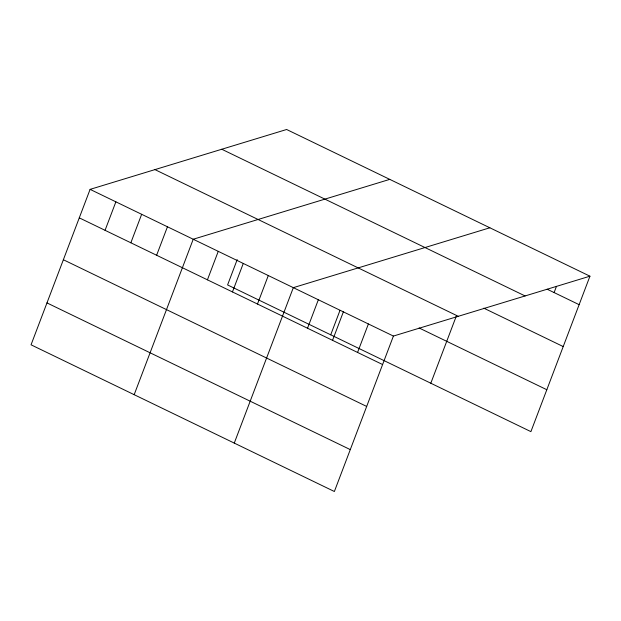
<?xml version="1.0" encoding="UTF-8"?>
<svg xmlns="http://www.w3.org/2000/svg" width="621" height="621" viewBox="0 0 621 621"><rect width="100%" height="100%" fill="white"/><g stroke="black" fill="none" stroke-linecap="round" stroke-linejoin="round"><path stroke-width="0.93" d="M589.95 276.19L286.63 129.494L90.099 189.366L31.05 344.81L334.37 491.506L393.411 336.062L589.95 276.19L530.901 431.634L227.589 284.938L237.199 259.625M105.058 230.313L115.879 201.833M130.845 242.78L141.658 214.307M156.624 255.254L167.445 226.774M134.175 394.684L193.224 239.24L389.763 179.376M207.43 279.823L218.25 251.35M232.456 291.924L243.269 263.451M257.474 304.026L268.295 275.553M234.272 443.091L293.322 287.655L489.853 227.783M307.527 328.237L318.34 299.757M330.714 334.812L339.998 310.376M332.546 340.339L343.366 311.858M357.572 352.441L368.393 323.96M430.811 383.227L456.288 316.143M554.111 292.569L556.478 286.335M547.202 289.231L579.129 304.67M221.775 149.25L525.094 295.953M483.829 308.171L563.216 346.565M154.955 169.611L458.267 316.306M419.113 327.973L546.822 389.732M90.099 189.366L393.411 336.062M79.278 217.847L382.598 364.543M63.365 259.741L366.677 406.437M46.963 302.908L350.283 449.604"/></g></svg>
